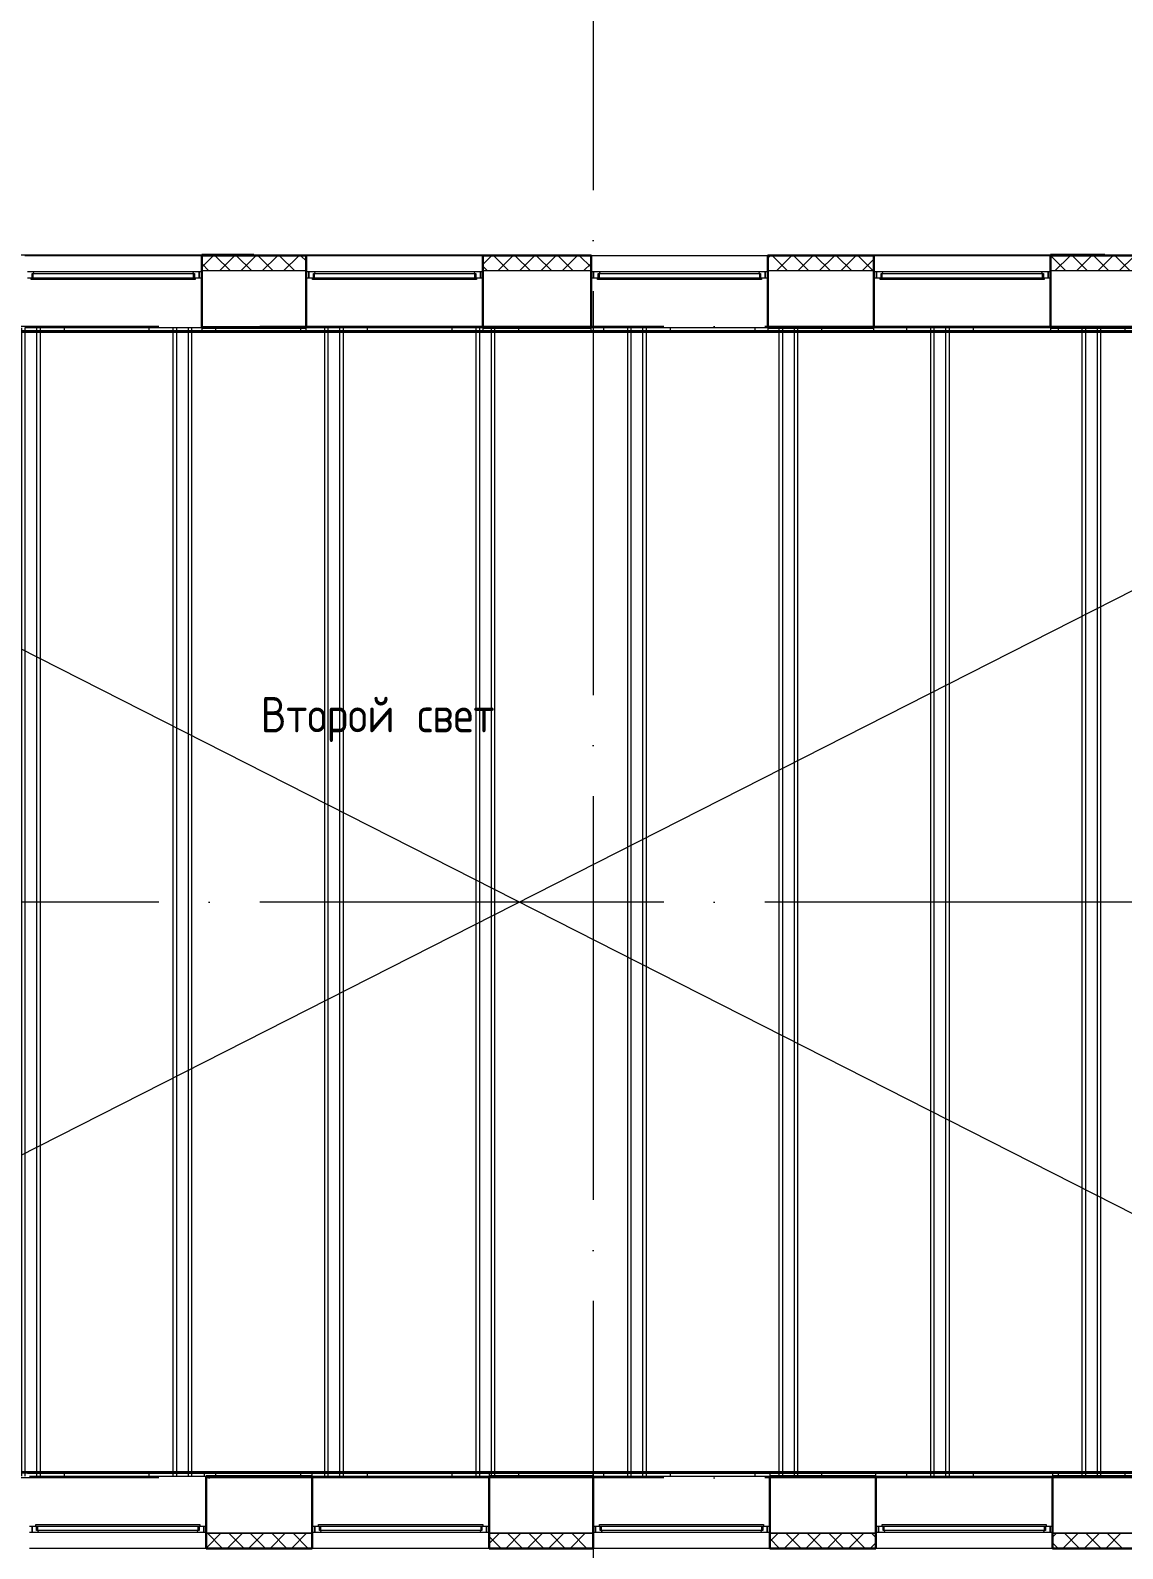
# Model space of a CAD drawing. Header units: millimetres. Extents: x -586848 to 520591, y -385801 to 675781.
# Drawn here: x 256722 to 267536, y 649845 to 664878 of the extents above; entities that cross this region are included whole.
import ezdxf

# ---------------------------------------------------------------- set-up
doc = ezdxf.new("R2010")
doc.units = ezdxf.units.MM
doc.linetypes.add('ADSK_Линия сетки', pattern=[25, 20, -2.5, 0, -2.5])
doc.linetypes.add('ADSK_Сверху', pattern=[450, 300, -150])
for name, color, linetype, lineweight in [('_ Окна', 7, 'Continuous', 9), ('Аннотация', 7, 'Continuous', 18), ('Линии', 7, 'Continuous', 9), ('Окна', 252, 'Continuous', 9), ('Оси', 252, 'Continuous', 9), ('Перекрытие', 252, 'Continuous', 18), ('Стены внутренние', 7, 'Continuous', 18), ('Стены наружные', 7, 'Continuous', 18), ('Стены штриховка', 7, 'Continuous', 9)]:
    doc.layers.add(name, color=color, linetype=linetype, lineweight=lineweight)
doc.styles.add('GOST Common_1', font='', dxfattribs={"height": 250})
doc.styles.get('GOST Common_1').set_extended_font_data('GOST type B')

# ---------------------------------------------------------------- blocks, each defined once
blk = doc.blocks.new('Перекрытия 2 - Перекрытия 1-1699410-3 этаж копия 1')
at = {"layer": 'Перекрытие', "ltscale": 100}
for p, q in [((-3546, 26760), (-3546, 24345)), ((-3511, 26760), (-3511, 24345)), ((-3396, 26760), (-3396, 24345)), ((-3361, 26760), (-3361, 24345)), ((-26283, 26745), (-26283, 26710)), ((-26283, 26705), (-26283, 15415)), ((-26046, 26745), (-26046, 26710)), ((-26046, 26705), (-26046, 15415)), ((-26011, 26745), (-26011, 26710)), ((-26011, 26705), (-26011, 15415)), ((-25896, 26745), (-25896, 26710)), ((-25896, 26705), (-25896, 15415)), ((-25861, 26745), (-25861, 26710)), ((-25861, 26705), (-25861, 15415)), ((-25623, 26745), (-25623, 26710)), ((-24783, 26745), (-24783, 26710)), ((-24546, 26745), (-24546, 26710)), ((-24546, 26705), (-24546, 15415)), ((-24511, 26745), (-24511, 26710)), ((-24511, 26705), (-24511, 15415)), ((-24396, 26745), (-24396, 26710)), ((-24396, 26705), (-24396, 15415)), ((-24361, 26745), (-24361, 26710)), ((-24361, 26705), (-24361, 15415)), ((-24123, 26745), (-24123, 26710)), ((-23283, 26745), (-23283, 26710)), ((-23046, 26745), (-23046, 26710)), ((-23046, 26705), (-23046, 15415)), ((-23011, 26745), (-23011, 26710)), ((-23011, 26705), (-23011, 15415)), ((-22896, 26745), (-22896, 26710)), ((-22896, 26705), (-22896, 15415)), ((-22861, 26745), (-22861, 26710)), ((-22861, 26705), (-22861, 15415)), ((-22623, 26745), (-22623, 26710)), ((-21783, 26745), (-21783, 26710)), ((-21546, 26745), (-21546, 26710)), ((-21546, 26705), (-21546, 15415)), ((-21511, 26745), (-21511, 26710)), ((-21511, 26705), (-21511, 15415)), ((-21396, 26745), (-21396, 26710)), ((-21396, 26705), (-21396, 15415)), ((-21361, 26745), (-21361, 26710)), ((-21361, 26705), (-21361, 15415)), ((-21123, 26745), (-21123, 26710)), ((-20283, 26745), (-20283, 26710)), ((-20046, 26745), (-20046, 26710)), ((-20046, 26705), (-20046, 15415)), ((-20011, 26745), (-20011, 26710)), ((-20011, 26705), (-20011, 15415)), ((-19896, 26745), (-19896, 26710)), ((-19896, 26705), (-19896, 15415)), ((-19861, 26745), (-19861, 26710)), ((-19861, 26705), (-19861, 15415)), ((-19623, 26745), (-19623, 26710)), ((-18783, 26745), (-18783, 26710)), ((-18546, 26745), (-18546, 26710)), ((-18546, 26705), (-18546, 15415)), ((-18511, 26745), (-18511, 26710)), ((-18511, 26705), (-18511, 15415)), ((-18396, 26745), (-18396, 26710)), ((-18396, 26705), (-18396, 15415)), ((-18361, 26745), (-18361, 26710)), ((-18361, 26705), (-18361, 15415)), ((-18123, 26745), (-18123, 26710)), ((-17283, 26745), (-17283, 26710)), ((-17046, 26745), (-17046, 26710)), ((-17046, 26705), (-17046, 15415)), ((-17011, 26745), (-17011, 26710)), ((-17011, 26705), (-17011, 15415)), ((-16896, 26745), (-16896, 26710)), ((-16896, 26705), (-16896, 15415)), ((-16861, 26745), (-16861, 26710)), ((-16861, 26705), (-16861, 15415)), ((-16623, 26745), (-16623, 26710)), ((-15783, 26745), (-15783, 26710)), ((-15546, 26745), (-15546, 26710)), ((-15546, 26705), (-15546, 15415)), ((-15511, 26745), (-15511, 26710)), ((-15511, 26705), (-15511, 15415)), ((-15396, 26745), (-15396, 26710)), ((-15396, 26705), (-15396, 15415)), ((-15361, 26745), (-15361, 26710)), ((-15361, 26705), (-15361, 15415)), ((-15123, 26745), (-15123, 26710)), ((-14283, 26745), (-14283, 26710)), ((-14046, 26745), (-14046, 26710)), ((-14046, 26705), (-14046, 15415)), ((-14011, 26745), (-14011, 26710)), ((-14011, 26705), (-14011, 15415)), ((-13896, 26745), (-13896, 26710)), ((-13896, 26705), (-13896, 15415)), ((-13861, 26745), (-13861, 26710)), ((-13861, 26705), (-13861, 15415)), ((-13623, 26745), (-13623, 26710)), ((-12783, 26745), (-12783, 26710)), ((-12546, 26745), (-12546, 26710)), ((-12546, 26705), (-12546, 15415)), ((-12511, 26745), (-12511, 26710)), ((-12511, 26705), (-12511, 15415)), ((-12396, 26745), (-12396, 26710)), ((-12396, 26705), (-12396, 15415)), ((-12361, 26745), (-12361, 26710)), ((-12361, 26705), (-12361, 15415)), ((-12123, 26745), (-12123, 26710)), ((-11283, 26745), (-11283, 26710)), ((-11046, 26745), (-11046, 26710)), ((-11046, 26705), (-11046, 15415)), ((-11011, 26745), (-11011, 26710)), ((-11011, 26705), (-11011, 15415)), ((-10896, 26745), (-10896, 26710)), ((-10896, 26705), (-10896, 15415)), ((-10861, 26745), (-10861, 26710)), ((-10861, 26705), (-10861, 15415)), ((-10623, 26745), (-10623, 26710)), ((-9783, 26745), (-9783, 26710)), ((-9546, 26745), (-9546, 26710)), ((-9546, 26705), (-9546, 15415)), ((-9511, 26745), (-9511, 26710)), ((-9511, 26705), (-9511, 15415)), ((-9396, 26745), (-9396, 26710)), ((-9396, 26705), (-9396, 15415)), ((-9361, 26745), (-9361, 26710)), ((-9361, 26705), (-9361, 15415)), ((-9123, 26745), (-9123, 26710)), ((-8283, 26745), (-8283, 26710)), ((-8046, 26745), (-8046, 26710)), ((-8046, 26705), (-8046, 15415)), ((-8011, 26745), (-8011, 26710)), ((-8011, 26705), (-8011, 15415)), ((-7896, 26745), (-7896, 26710)), ((-7896, 26705), (-7896, 15415)), ((-7861, 26745), (-7861, 26710)), ((-7861, 26705), (-7861, 15415)), ((-7623, 26745), (-7623, 26710)), ((-6783, 26745), (-6783, 26710)), ((-6546, 26745), (-6546, 26710)), ((-6546, 26705), (-6546, 15415)), ((-6511, 26745), (-6511, 26710)), ((-6511, 26705), (-6511, 15415)), ((-6396, 26745), (-6396, 26710)), ((-6396, 26705), (-6396, 15415)), ((-6361, 26745), (-6361, 26710)), ((-6361, 26705), (-6361, 15415)), ((-6123, 26745), (-6123, 26710)), ((-5283, 26745), (-5283, 26710)), ((-5046, 26745), (-5046, 26710)), ((-5046, 26705), (-5046, 15415)), ((-5011, 26745), (-5011, 26710)), ((-5011, 26705), (-5011, 15415)), ((-4896, 26745), (-4896, 26710)), ((-4896, 26705), (-4896, 15415)), ((-4861, 26745), (-4861, 26710)), ((-4861, 26705), (-4861, 15415)), ((-4623, 26745), (-4623, 26710)), ((-3546, 24225), (-3546, 22155)), ((-3511, 24225), (-3511, 22155)), ((-3396, 24225), (-3396, 22155)), ((-3361, 24225), (-3361, 22155)), ((-3546, 22035), (-3546, 19955)), ((-3511, 22035), (-3511, 19955)), ((-3396, 22035), (-3396, 19955)), ((-3361, 22035), (-3361, 19955)), ((-3546, 19835), (-3546, 18005)), ((-3511, 19835), (-3511, 18005)), ((-3396, 19835), (-3396, 18005)), ((-3361, 19835), (-3361, 18005)), ((-3546, 17885), (-3546, 17095)), ((-3511, 17885), (-3511, 17095)), ((-3396, 17885), (-3396, 17095)), ((-3361, 17885), (-3361, 17095)), ((-3546, 16975), (-3546, 15360)), ((-3511, 16975), (-3511, 15360)), ((-3396, 16975), (-3396, 15360)), ((-3361, 16975), (-3361, 15360)), ((-26283, 15410), (-26283, 15375)), ((-26046, 15410), (-26046, 15375)), ((-26011, 15410), (-26011, 15375)), ((-25896, 15410), (-25896, 15375)), ((-25861, 15410), (-25861, 15375)), ((-25623, 15410), (-25623, 15375)), ((-24783, 15410), (-24783, 15375)), ((-24546, 15410), (-24546, 15375)), ((-24511, 15410), (-24511, 15375)), ((-24396, 15410), (-24396, 15375)), ((-24361, 15410), (-24361, 15375)), ((-24123, 15410), (-24123, 15375)), ((-23283, 15410), (-23283, 15375)), ((-23046, 15410), (-23046, 15375)), ((-23011, 15410), (-23011, 15375)), ((-22896, 15410), (-22896, 15375)), ((-22861, 15410), (-22861, 15375)), ((-22623, 15410), (-22623, 15375)), ((-21783, 15410), (-21783, 15375)), ((-21546, 15410), (-21546, 15375)), ((-21511, 15410), (-21511, 15375)), ((-21396, 15410), (-21396, 15375)), ((-21361, 15410), (-21361, 15375)), ((-21123, 15410), (-21123, 15375)), ((-20283, 15410), (-20283, 15375)), ((-20046, 15410), (-20046, 15375)), ((-20011, 15410), (-20011, 15375)), ((-19896, 15410), (-19896, 15375)), ((-19861, 15410), (-19861, 15375)), ((-19623, 15410), (-19623, 15375)), ((-18783, 15410), (-18783, 15375)), ((-18546, 15410), (-18546, 15375)), ((-18511, 15410), (-18511, 15375)), ((-18396, 15410), (-18396, 15375)), ((-18361, 15410), (-18361, 15375)), ((-18123, 15410), (-18123, 15375)), ((-17283, 15410), (-17283, 15375)), ((-17046, 15410), (-17046, 15375)), ((-17011, 15410), (-17011, 15375)), ((-16896, 15410), (-16896, 15375)), ((-16861, 15410), (-16861, 15375)), ((-16623, 15410), (-16623, 15375)), ((-15783, 15410), (-15783, 15375)), ((-15546, 15410), (-15546, 15375)), ((-15511, 15410), (-15511, 15375)), ((-15396, 15410), (-15396, 15375)), ((-15361, 15410), (-15361, 15375)), ((-15123, 15410), (-15123, 15375)), ((-14283, 15410), (-14283, 15375)), ((-14046, 15410), (-14046, 15375)), ((-14011, 15410), (-14011, 15375)), ((-13896, 15410), (-13896, 15375)), ((-13861, 15410), (-13861, 15375)), ((-13623, 15410), (-13623, 15375)), ((-12783, 15410), (-12783, 15375)), ((-12546, 15410), (-12546, 15375)), ((-12511, 15410), (-12511, 15375)), ((-12396, 15410), (-12396, 15375)), ((-12361, 15410), (-12361, 15375)), ((-12123, 15410), (-12123, 15375)), ((-11283, 15410), (-11283, 15375)), ((-11046, 15410), (-11046, 15375)), ((-11011, 15410), (-11011, 15375)), ((-10896, 15410), (-10896, 15375)), ((-10861, 15410), (-10861, 15375)), ((-10623, 15410), (-10623, 15375)), ((-9783, 15410), (-9783, 15375)), ((-9546, 15410), (-9546, 15375)), ((-9511, 15410), (-9511, 15375)), ((-9396, 15410), (-9396, 15375)), ((-9361, 15410), (-9361, 15375)), ((-9123, 15410), (-9123, 15375)), ((-8283, 15410), (-8283, 15375)), ((-8046, 15410), (-8046, 15375)), ((-8011, 15410), (-8011, 15375)), ((-7896, 15410), (-7896, 15375)), ((-7861, 15410), (-7861, 15375)), ((-7623, 15410), (-7623, 15375)), ((-6783, 15410), (-6783, 15375)), ((-6546, 15410), (-6546, 15375)), ((-6511, 15410), (-6511, 15375)), ((-6396, 15410), (-6396, 15375)), ((-6361, 15410), (-6361, 15375)), ((-6123, 15410), (-6123, 15375)), ((-5283, 15410), (-5283, 15375)), ((-5046, 15410), (-5046, 15375)), ((-5011, 15410), (-5011, 15375)), ((-4896, 15410), (-4896, 15375)), ((-4861, 15410), (-4861, 15375)), ((-4623, 15410), (-4623, 15375))]:
    blk.add_line(p, q, dxfattribs=at)
blk = doc.blocks.new('3 этаж')
at = {"layer": '_ Окна', "color": 251, "lineweight": 18, "true_color": 0x636466}
for p, q in [((257555, 29777), (257496, 29777)), ((257560, 29760), (257555, 29777)), ((259136, 29777), (259132, 29760)), ((259196, 29777), (259136, 29777)), ((259196, 29719), (259196, 29777)), ((260340, 29777), (260281, 29777)), ((260281, 29777), (260281, 29719)), ((260345, 29760), (260340, 29777)), ((261921, 29777), (261917, 29760)), ((261981, 29777), (261921, 29777)), ((261981, 29719), (261981, 29777)), ((263160, 29777), (263101, 29777)), ((263101, 29777), (263101, 29719)), ((263165, 29760), (263160, 29777)), ((264741, 29777), (264737, 29760)), ((264801, 29777), (264741, 29777)), ((264801, 29719), (264801, 29777)), ((265960, 29777), (265901, 29777)), ((265901, 29777), (265901, 29719)), ((265965, 29760), (265960, 29777)), ((267541, 29777), (267537, 29760)), ((267601, 29777), (267541, 29777)), ((267601, 29719), (267601, 29777)), ((257496, 29719), (257534, 29719)), ((257542, 29719), (257542, 29760)), ((257542, 29760), (257554, 29760)), ((259138, 29760), (259150, 29760)), ((259150, 29760), (259150, 29719)), ((259158, 29719), (259196, 29719)), ((260281, 29719), (260319, 29719)), ((260327, 29719), (260327, 29760)), ((260327, 29760), (260339, 29760)), ((261923, 29760), (261935, 29760)), ((261935, 29760), (261935, 29719)), ((261943, 29719), (261981, 29719)), ((263101, 29719), (263139, 29719)), ((263147, 29719), (263147, 29760)), ((263147, 29760), (263159, 29760)), ((264743, 29760), (264755, 29760)), ((264755, 29760), (264755, 29719)), ((264763, 29719), (264801, 29719)), ((265901, 29719), (265939, 29719)), ((265947, 29719), (265947, 29760)), ((265947, 29760), (265959, 29760)), ((267543, 29760), (267555, 29760)), ((267555, 29760), (267555, 29719)), ((267563, 29719), (267601, 29719)), ((257579, 17355), (257541, 17355)), ((257541, 17355), (257541, 17297)), ((257541, 17297), (257600, 17297)), ((257587, 17314), (257587, 17355)), ((257599, 17314), (257587, 17314)), ((257600, 17297), (257605, 17314)), ((259177, 17314), (259181, 17297)), ((259181, 17297), (259241, 17297)), ((259195, 17314), (259183, 17314)), ((259195, 17355), (259195, 17314)), ((259241, 17355), (259203, 17355)), ((259241, 17297), (259241, 17355)), ((260379, 17355), (260341, 17355)), ((260341, 17355), (260341, 17297)), ((260341, 17297), (260400, 17297)), ((260387, 17314), (260387, 17355)), ((260399, 17314), (260387, 17314)), ((260400, 17297), (260405, 17314)), ((261977, 17314), (261981, 17297)), ((261981, 17297), (262041, 17297)), ((261995, 17314), (261983, 17314)), ((261995, 17355), (261995, 17314)), ((262041, 17355), (262003, 17355)), ((262041, 17297), (262041, 17355)), ((263159, 17355), (263121, 17355)), ((263121, 17355), (263121, 17297)), ((263121, 17297), (263180, 17297)), ((263167, 17314), (263167, 17355)), ((263179, 17314), (263167, 17314)), ((263180, 17297), (263185, 17314)), ((264757, 17314), (264761, 17297)), ((264761, 17297), (264821, 17297)), ((264775, 17314), (264763, 17314)), ((264775, 17355), (264775, 17314)), ((264821, 17355), (264783, 17355)), ((264821, 17297), (264821, 17355)), ((265959, 17355), (265921, 17355)), ((265921, 17355), (265921, 17297)), ((265921, 17297), (265980, 17297)), ((265967, 17314), (265967, 17355)), ((265979, 17314), (265967, 17314)), ((265980, 17297), (265985, 17314)), ((267557, 17314), (267561, 17297)), ((267561, 17297), (267621, 17297)), ((267575, 17314), (267563, 17314)), ((267575, 17355), (267575, 17314)), ((267621, 17355), (267583, 17355)), ((267621, 17297), (267621, 17355))]:
    blk.add_line(p, q, dxfattribs=at)
at = {"layer": '_ Окна', "color": 251, "true_color": 0x636466}
for p, q in [((259221, 29777), (259196, 29777)), ((259196, 29777), (259196, 29719)), ((260281, 29777), (260256, 29777)), ((260281, 29719), (260281, 29777)), ((262006, 29777), (261981, 29777)), ((261981, 29777), (261981, 29719)), ((263101, 29777), (263076, 29777)), ((263101, 29719), (263101, 29777)), ((264826, 29777), (264801, 29777)), ((264801, 29777), (264801, 29719)), ((265901, 29777), (265876, 29777)), ((265901, 29719), (265901, 29777)), ((267626, 29777), (267601, 29777)), ((267601, 29777), (267601, 29719)), ((259196, 29719), (259221, 29719)), ((260256, 29719), (260281, 29719)), ((261981, 29719), (262006, 29719)), ((263076, 29719), (263101, 29719)), ((264801, 29719), (264826, 29719)), ((265876, 29719), (265901, 29719)), ((267601, 29719), (267626, 29719)), ((257541, 17355), (257516, 17355)), ((257516, 17297), (257541, 17297)), ((257541, 17297), (257541, 17355)), ((259266, 17355), (259241, 17355)), ((259241, 17355), (259241, 17297)), ((259241, 17297), (259266, 17297)), ((260341, 17355), (260316, 17355)), ((260316, 17297), (260341, 17297)), ((260341, 17297), (260341, 17355)), ((262066, 17355), (262041, 17355)), ((262041, 17355), (262041, 17297)), ((262041, 17297), (262066, 17297)), ((263121, 17355), (263096, 17355)), ((263096, 17297), (263121, 17297)), ((263121, 17297), (263121, 17355)), ((264846, 17355), (264821, 17355)), ((264821, 17355), (264821, 17297)), ((264821, 17297), (264846, 17297)), ((265921, 17355), (265896, 17355)), ((265896, 17297), (265921, 17297)), ((265921, 17297), (265921, 17355)), ((267646, 17355), (267621, 17355)), ((267621, 17355), (267621, 17297)), ((267621, 17297), (267646, 17297))]:
    blk.add_line(p, q, dxfattribs=at)
at = {"layer": 'Линии', "color": 251, "linetype": 'ADSK_Сверху', "ltscale": 200, "true_color": 0x636466}
for p, q in [((251146, 29237), (273586, 17837)), ((251146, 17837), (273586, 29237))]:
    blk.add_line(p, q, dxfattribs=at)
at = {"layer": 'Окна', "color": 251, "true_color": 0x636466}
for p, q in [((259136, 29777), (257555, 29777)), ((261921, 29777), (260340, 29777)), ((264741, 29777), (263160, 29777)), ((267541, 29777), (265960, 29777)), ((257534, 29719), (259158, 29719)), ((257534, 29702), (257534, 29719)), ((259158, 29702), (257534, 29702)), ((257554, 29760), (259138, 29760)), ((257554, 29719), (257554, 29760)), ((259138, 29760), (259138, 29719)), ((259158, 29719), (259158, 29702)), ((260319, 29719), (261943, 29719)), ((260319, 29702), (260319, 29719)), ((261943, 29702), (260319, 29702)), ((260339, 29760), (261923, 29760)), ((260339, 29719), (260339, 29760)), ((261923, 29760), (261923, 29719)), ((261943, 29719), (261943, 29702)), ((263139, 29719), (264763, 29719)), ((263139, 29702), (263139, 29719)), ((264763, 29702), (263139, 29702)), ((263159, 29760), (264743, 29760)), ((263159, 29719), (263159, 29760)), ((264743, 29760), (264743, 29719)), ((264763, 29719), (264763, 29702)), ((265939, 29719), (267563, 29719)), ((265939, 29702), (265939, 29719)), ((267563, 29702), (265939, 29702)), ((265959, 29760), (267543, 29760)), ((265959, 29719), (265959, 29760)), ((267543, 29760), (267543, 29719)), ((267563, 29719), (267563, 29702)), ((257579, 17372), (259203, 17372)), ((257579, 17355), (257579, 17372)), ((259203, 17355), (257579, 17355)), ((257599, 17314), (257599, 17355)), ((259183, 17314), (257599, 17314)), ((257600, 17297), (259181, 17297)), ((259183, 17355), (259183, 17314)), ((259203, 17372), (259203, 17355)), ((260379, 17372), (262003, 17372)), ((260379, 17355), (260379, 17372)), ((262003, 17355), (260379, 17355)), ((260399, 17314), (260399, 17355)), ((261983, 17314), (260399, 17314)), ((260400, 17297), (261981, 17297)), ((261983, 17355), (261983, 17314)), ((262003, 17372), (262003, 17355)), ((263159, 17372), (264783, 17372)), ((263159, 17355), (263159, 17372)), ((264783, 17355), (263159, 17355)), ((263179, 17314), (263179, 17355)), ((264763, 17314), (263179, 17314)), ((263180, 17297), (264761, 17297)), ((264763, 17355), (264763, 17314)), ((264783, 17372), (264783, 17355)), ((265959, 17372), (267583, 17372)), ((265959, 17355), (265959, 17372)), ((267583, 17355), (265959, 17355)), ((265979, 17314), (265979, 17355)), ((267563, 17314), (265979, 17314)), ((265980, 17297), (267561, 17297)), ((267563, 17355), (267563, 17314)), ((267583, 17372), (267583, 17355))]:
    blk.add_line(p, q, dxfattribs=at)
at = {"layer": 'Оси', "color": 251, "linetype": 'ADSK_Линия сетки', "ltscale": 200, "true_color": 0x636466}
for p, q in [((263096, 34587), (263096, 13337)), ((308796, 29237), (237074, 29237)), ((308796, 23537), (237074, 23537)), ((308796, 17837), (237074, 17837))]:
    blk.add_line(p, q, dxfattribs=at)
at = {"layer": 'Стены внутренние', "color": 251, "true_color": 0x636466}
for p, q in [((257471, 29939), (259221, 29939)), ((260256, 29939), (262006, 29939)), ((263076, 29939), (264826, 29939)), ((265876, 29939), (267626, 29939)), ((260256, 29787), (259221, 29787)), ((263076, 29787), (262006, 29787)), ((265876, 29787), (264826, 29787)), ((268696, 29787), (267626, 29787)), ((259221, 29237), (260256, 29237)), ((262006, 29237), (263076, 29237)), ((264826, 29237), (265876, 29237)), ((267626, 29237), (268696, 29237)), ((260316, 17837), (259266, 17837)), ((263096, 17837), (262066, 17837)), ((265896, 17837), (264846, 17837)), ((268696, 17837), (267646, 17837)), ((259266, 17287), (260316, 17287)), ((260316, 17287), (259266, 17287)), ((262066, 17287), (263096, 17287)), ((263096, 17287), (262066, 17287)), ((264846, 17287), (265896, 17287)), ((265896, 17287), (264846, 17287)), ((267646, 17287), (268696, 17287)), ((268696, 17287), (267646, 17287)), ((259266, 17135), (257516, 17135)), ((262066, 17135), (260316, 17135)), ((264846, 17135), (263096, 17135)), ((267646, 17135), (265896, 17135))]:
    blk.add_line(p, q, dxfattribs=at)
at = {"layer": 'Стены внутренние', "color": 251, "lineweight": 30, "true_color": 0x636466}
for p, q in [((259221, 29237), (259221, 29939)), ((259221, 29939), (260256, 29939)), ((260256, 29237), (260256, 29939)), ((262006, 29237), (262006, 29939)), ((263076, 29939), (262006, 29939)), ((263076, 29237), (263076, 29939)), ((264826, 29237), (264826, 29939)), ((264826, 29939), (265876, 29939)), ((265876, 29237), (265876, 29939)), ((267626, 29237), (267626, 29939)), ((267626, 29939), (268696, 29939)), ((259266, 17837), (259266, 17287)), ((260316, 17837), (260316, 17287)), ((262066, 17837), (262066, 17287)), ((263096, 17837), (263096, 17287)), ((264846, 17837), (264846, 17287)), ((265896, 17837), (265896, 17287)), ((267646, 17837), (267646, 17287)), ((259266, 17135), (259266, 17287)), ((260316, 17135), (260316, 17287)), ((262066, 17135), (262066, 17287)), ((263096, 17135), (263096, 17287)), ((264846, 17135), (264846, 17287)), ((265896, 17135), (265896, 17287)), ((267646, 17135), (267646, 17287)), ((259266, 17135), (260316, 17135)), ((262066, 17135), (263096, 17135)), ((264846, 17135), (265896, 17135)), ((267646, 17135), (268696, 17135))]:
    blk.add_line(p, q, dxfattribs=at)
at = {"layer": 'Стены внутренние', "color": 251, "linetype": 'Continuous', "lineweight": 9, "true_color": 0x636466}
for p, q in [((259221, 29824), (259334, 29937)), ((259505, 29787), (259355, 29937)), ((259372, 29939), (259370, 29937)), ((259396, 29787), (259546, 29937)), ((259717, 29787), (259567, 29937)), ((259608, 29787), (259758, 29937)), ((259930, 29787), (259780, 29937)), ((259820, 29787), (259970, 29937)), ((260142, 29787), (259992, 29937)), ((260032, 29787), (260182, 29937)), ((260254, 29887), (260204, 29937)), ((262006, 29851), (262091, 29937)), ((262263, 29787), (262113, 29937)), ((262153, 29787), (262303, 29937)), ((262279, 29937), (262277, 29939)), ((262475, 29787), (262325, 29937)), ((262366, 29787), (262516, 29937)), ((262687, 29787), (262537, 29937)), ((262578, 29787), (262728, 29937)), ((262899, 29787), (262749, 29937)), ((262790, 29787), (262940, 29937)), ((262865, 29937), (262864, 29938)), ((263076, 29822), (262962, 29937)), ((264828, 29915), (264849, 29937)), ((265021, 29787), (264871, 29937)), ((264911, 29787), (265061, 29937)), ((265233, 29787), (265083, 29937)), ((265123, 29787), (265273, 29937)), ((265445, 29787), (265295, 29937)), ((265335, 29787), (265485, 29937)), ((265657, 29787), (265507, 29937)), ((265548, 29787), (265698, 29937)), ((265563, 29937), (265562, 29939)), ((265869, 29787), (265719, 29937)), ((267778, 29787), (267628, 29937)), ((267669, 29787), (267819, 29937)), ((267991, 29787), (267841, 29937)), ((267881, 29787), (268031, 29937)), ((268203, 29787), (268053, 29937)), ((268093, 29787), (268243, 29937)), ((268415, 29787), (268265, 29937)), ((268305, 29787), (268455, 29937)), ((259293, 29787), (259221, 29859)), ((260244, 29787), (260256, 29798)), ((262051, 29787), (262006, 29832)), ((263002, 29787), (263076, 29860)), ((265760, 29787), (265874, 29901)), ((259268, 17143), (259412, 17287)), ((259427, 17137), (259277, 17287)), ((259474, 17137), (259624, 17287)), ((259640, 17137), (259490, 17287)), ((259686, 17137), (259836, 17287)), ((259852, 17137), (259702, 17287)), ((259898, 17137), (260048, 17287)), ((260064, 17137), (259914, 17287)), ((260110, 17137), (260260, 17287)), ((260276, 17137), (260126, 17287)), ((262185, 17137), (262066, 17256)), ((262068, 17185), (262169, 17287)), ((262231, 17137), (262381, 17287)), ((262397, 17137), (262247, 17287)), ((262444, 17137), (262594, 17287)), ((262609, 17137), (262459, 17287)), ((262656, 17137), (262806, 17287)), ((262821, 17137), (262671, 17287)), ((262868, 17137), (263018, 17287)), ((263034, 17137), (262884, 17287)), ((263080, 17137), (263094, 17150)), ((263096, 17287), (263096, 17287)), ((264943, 17137), (264846, 17234)), ((264848, 17207), (264927, 17287)), ((264989, 17137), (265139, 17287)), ((265155, 17137), (265005, 17287)), ((265201, 17137), (265351, 17287)), ((265367, 17137), (265217, 17287)), ((265413, 17137), (265563, 17287)), ((265579, 17137), (265429, 17287)), ((265626, 17137), (265776, 17287)), ((265791, 17137), (265641, 17287)), ((265838, 17137), (265894, 17193)), ((265896, 17244), (265853, 17287)), ((267646, 17248), (267685, 17287)), ((267648, 17182), (267646, 17186)), ((267701, 17137), (267648, 17189)), ((267747, 17137), (267897, 17287)), ((267913, 17137), (267763, 17287)), ((267959, 17137), (268109, 17287)), ((268125, 17137), (267975, 17287)), ((268171, 17137), (268321, 17287)), ((268337, 17137), (268187, 17287)), ((259371, 17137), (259371, 17136)), ((262070, 17137), (262068, 17135)), ((262865, 17135), (262864, 17137)), ((262891, 17137), (262890, 17135)), ((264885, 17137), (264884, 17135)), ((265706, 17137), (265705, 17135)), ((268145, 17135), (268144, 17137))]:
    blk.add_line(p, q, dxfattribs=at)
at = {"layer": 'Стены наружные', "color": 251, "true_color": 0x636466}
for p, q in [((256946, 29944), (259221, 29944)), ((259738, 29944), (263076, 29944)), ((262541, 29939), (262541, 29944)), ((263076, 29939), (263076, 29944)), ((264826, 29944), (264826, 29939)), ((264826, 29944), (267626, 29944)), ((265351, 29939), (265351, 29944)), ((265876, 29944), (265876, 29939)), ((262006, 29192), (256406, 29192)), ((259221, 29222), (257471, 29222)), ((259221, 29222), (259221, 29192)), ((262006, 29222), (260256, 29222)), ((260256, 29192), (260256, 29222)), ((262006, 29222), (262006, 29192)), ((267626, 29192), (262006, 29192)), ((264826, 29222), (263076, 29222)), ((263076, 29192), (263076, 29222)), ((264826, 29222), (264826, 29192)), ((267626, 29222), (265876, 29222)), ((265876, 29192), (265876, 29222)), ((267626, 29222), (267626, 29192)), ((273541, 29192), (267626, 29192)), ((257496, 17882), (263096, 17882)), ((257516, 17852), (259266, 17852)), ((259246, 17882), (259246, 17852)), ((260316, 17852), (260316, 17882)), ((260316, 17852), (262066, 17852)), ((262066, 17882), (262066, 17852)), ((263096, 17882), (268716, 17882)), ((263096, 17852), (263096, 17882)), ((263096, 17852), (264846, 17852)), ((264846, 17882), (264846, 17852)), ((265896, 17852), (265896, 17882)), ((265896, 17852), (267646, 17852)), ((267646, 17882), (267646, 17852))]:
    blk.add_line(p, q, dxfattribs=at)
at = {"layer": 'Стены наружные', "color": 251, "lineweight": 30, "true_color": 0x636466}
for p, q in [((259738, 29944), (259221, 29944)), ((259221, 29944), (259221, 29939)), ((259221, 29939), (259738, 29939)), ((259738, 29944), (259738, 29939)), ((267626, 29944), (268161, 29944)), ((267626, 29944), (267626, 29939)), ((268161, 29939), (267626, 29939)), ((268161, 29944), (268161, 29939)), ((251191, 29187), (273541, 29187)), ((273541, 29182), (251191, 29182)), ((259221, 29222), (259221, 29237)), ((259221, 29222), (260256, 29222)), ((260256, 29222), (260256, 29237)), ((262006, 29222), (262006, 29237)), ((263076, 29222), (262006, 29222)), ((263076, 29222), (263076, 29237)), ((264826, 29222), (264826, 29237)), ((264826, 29222), (265876, 29222)), ((265876, 29222), (265876, 29237)), ((267626, 29222), (267626, 29237)), ((267626, 29222), (268696, 29222)), ((251191, 17892), (273541, 17892)), ((273541, 17887), (251191, 17887)), ((259266, 17852), (260316, 17852)), ((259266, 17852), (259266, 17837)), ((260316, 17852), (260316, 17837)), ((262066, 17852), (263096, 17852)), ((262066, 17852), (262066, 17837)), ((263096, 17852), (263096, 17837)), ((264846, 17852), (265896, 17852)), ((264846, 17852), (264846, 17837)), ((265896, 17852), (265896, 17837)), ((267646, 17852), (268696, 17852)), ((267646, 17852), (267646, 17837))]:
    blk.add_line(p, q, dxfattribs=at)
at = {"layer": 'Стены наружные', "color": 251, "linetype": 'Continuous', "lineweight": 9, "true_color": 0x636466}
for p, q in [((259374, 29944), (259372, 29939)), ((259255, 29222), (259270, 29237)), ((259679, 29222), (259694, 29237)), ((260104, 29222), (260119, 29237)), ((262225, 29222), (262240, 29237)), ((262649, 29222), (262664, 29237)), ((263073, 29222), (263076, 29224)), ((265195, 29222), (265210, 29237)), ((265619, 29222), (265634, 29237)), ((267740, 29222), (267755, 29237)), ((268165, 29222), (268180, 29237)), ((259325, 17837), (259340, 17852)), ((259749, 17837), (259764, 17852)), ((260174, 17837), (260189, 17852)), ((262295, 17837), (262310, 17852)), ((262719, 17837), (262734, 17852)), ((264846, 17842), (264856, 17852)), ((265265, 17837), (265280, 17852)), ((265689, 17837), (265704, 17852)), ((267810, 17837), (267825, 17852)), ((268235, 17837), (268250, 17852))]:
    blk.add_line(p, q, dxfattribs=at)
at = {"layer": 'Стены штриховка', "color": 251, "true_color": 0x636466}
for p, q in [((259223, 29863), (259223, 29937)), ((259223, 29937), (260254, 29937)), ((260254, 29937), (260254, 29863)), ((262008, 29863), (262008, 29937)), ((262008, 29937), (263074, 29937)), ((263074, 29937), (263074, 29863)), ((264828, 29863), (264828, 29937)), ((264828, 29937), (265874, 29937)), ((265874, 29937), (265874, 29863)), ((267628, 29863), (267628, 29937)), ((267628, 29937), (268694, 29937)), ((259221, 29863), (259223, 29863)), ((260254, 29863), (260256, 29863)), ((262006, 29863), (262008, 29863)), ((263074, 29863), (263076, 29863)), ((264826, 29863), (264828, 29863)), ((265874, 29863), (265876, 29863)), ((267626, 29863), (267628, 29863)), ((259268, 17211), (259266, 17211)), ((259268, 17137), (259268, 17211)), ((260314, 17211), (260314, 17137)), ((260316, 17211), (260314, 17211)), ((262068, 17211), (262066, 17211)), ((262068, 17137), (262068, 17211)), ((263094, 17211), (263094, 17137)), ((263096, 17211), (263094, 17211)), ((264848, 17211), (264846, 17211)), ((264848, 17137), (264848, 17211)), ((265894, 17211), (265894, 17137)), ((265896, 17211), (265894, 17211)), ((267648, 17211), (267646, 17211)), ((267648, 17137), (267648, 17211)), ((260314, 17137), (259268, 17137)), ((263094, 17137), (262068, 17137)), ((265894, 17137), (264848, 17137)), ((268694, 17137), (267648, 17137))]:
    blk.add_line(p, q, dxfattribs=at)
at = {"layer": 'Перекрытие', "color": 251, "true_color": 0x636466}
blk.add_blockref('Перекрытия 2 - Перекрытия 1-1699410-3 этаж копия 1', (277482, 2476), dxfattribs=at)
at = {"layer": 'Аннотация', "color": 251, "true_color": 0x636466, "style": 'GOST Common_1', "width": 0.9}
for s, p in [('Второй', (259806, 25217)), ('свет', (261354, 25217))]:
    blk.add_text(s, height=350, dxfattribs=at).set_placement(p)

msp = doc.modelspace()

# ---------------------------------------------------------------- block references
msp.add_blockref('3 этаж', (-802.7, 632710.4))

doc.saveas('drawing.dxf')
